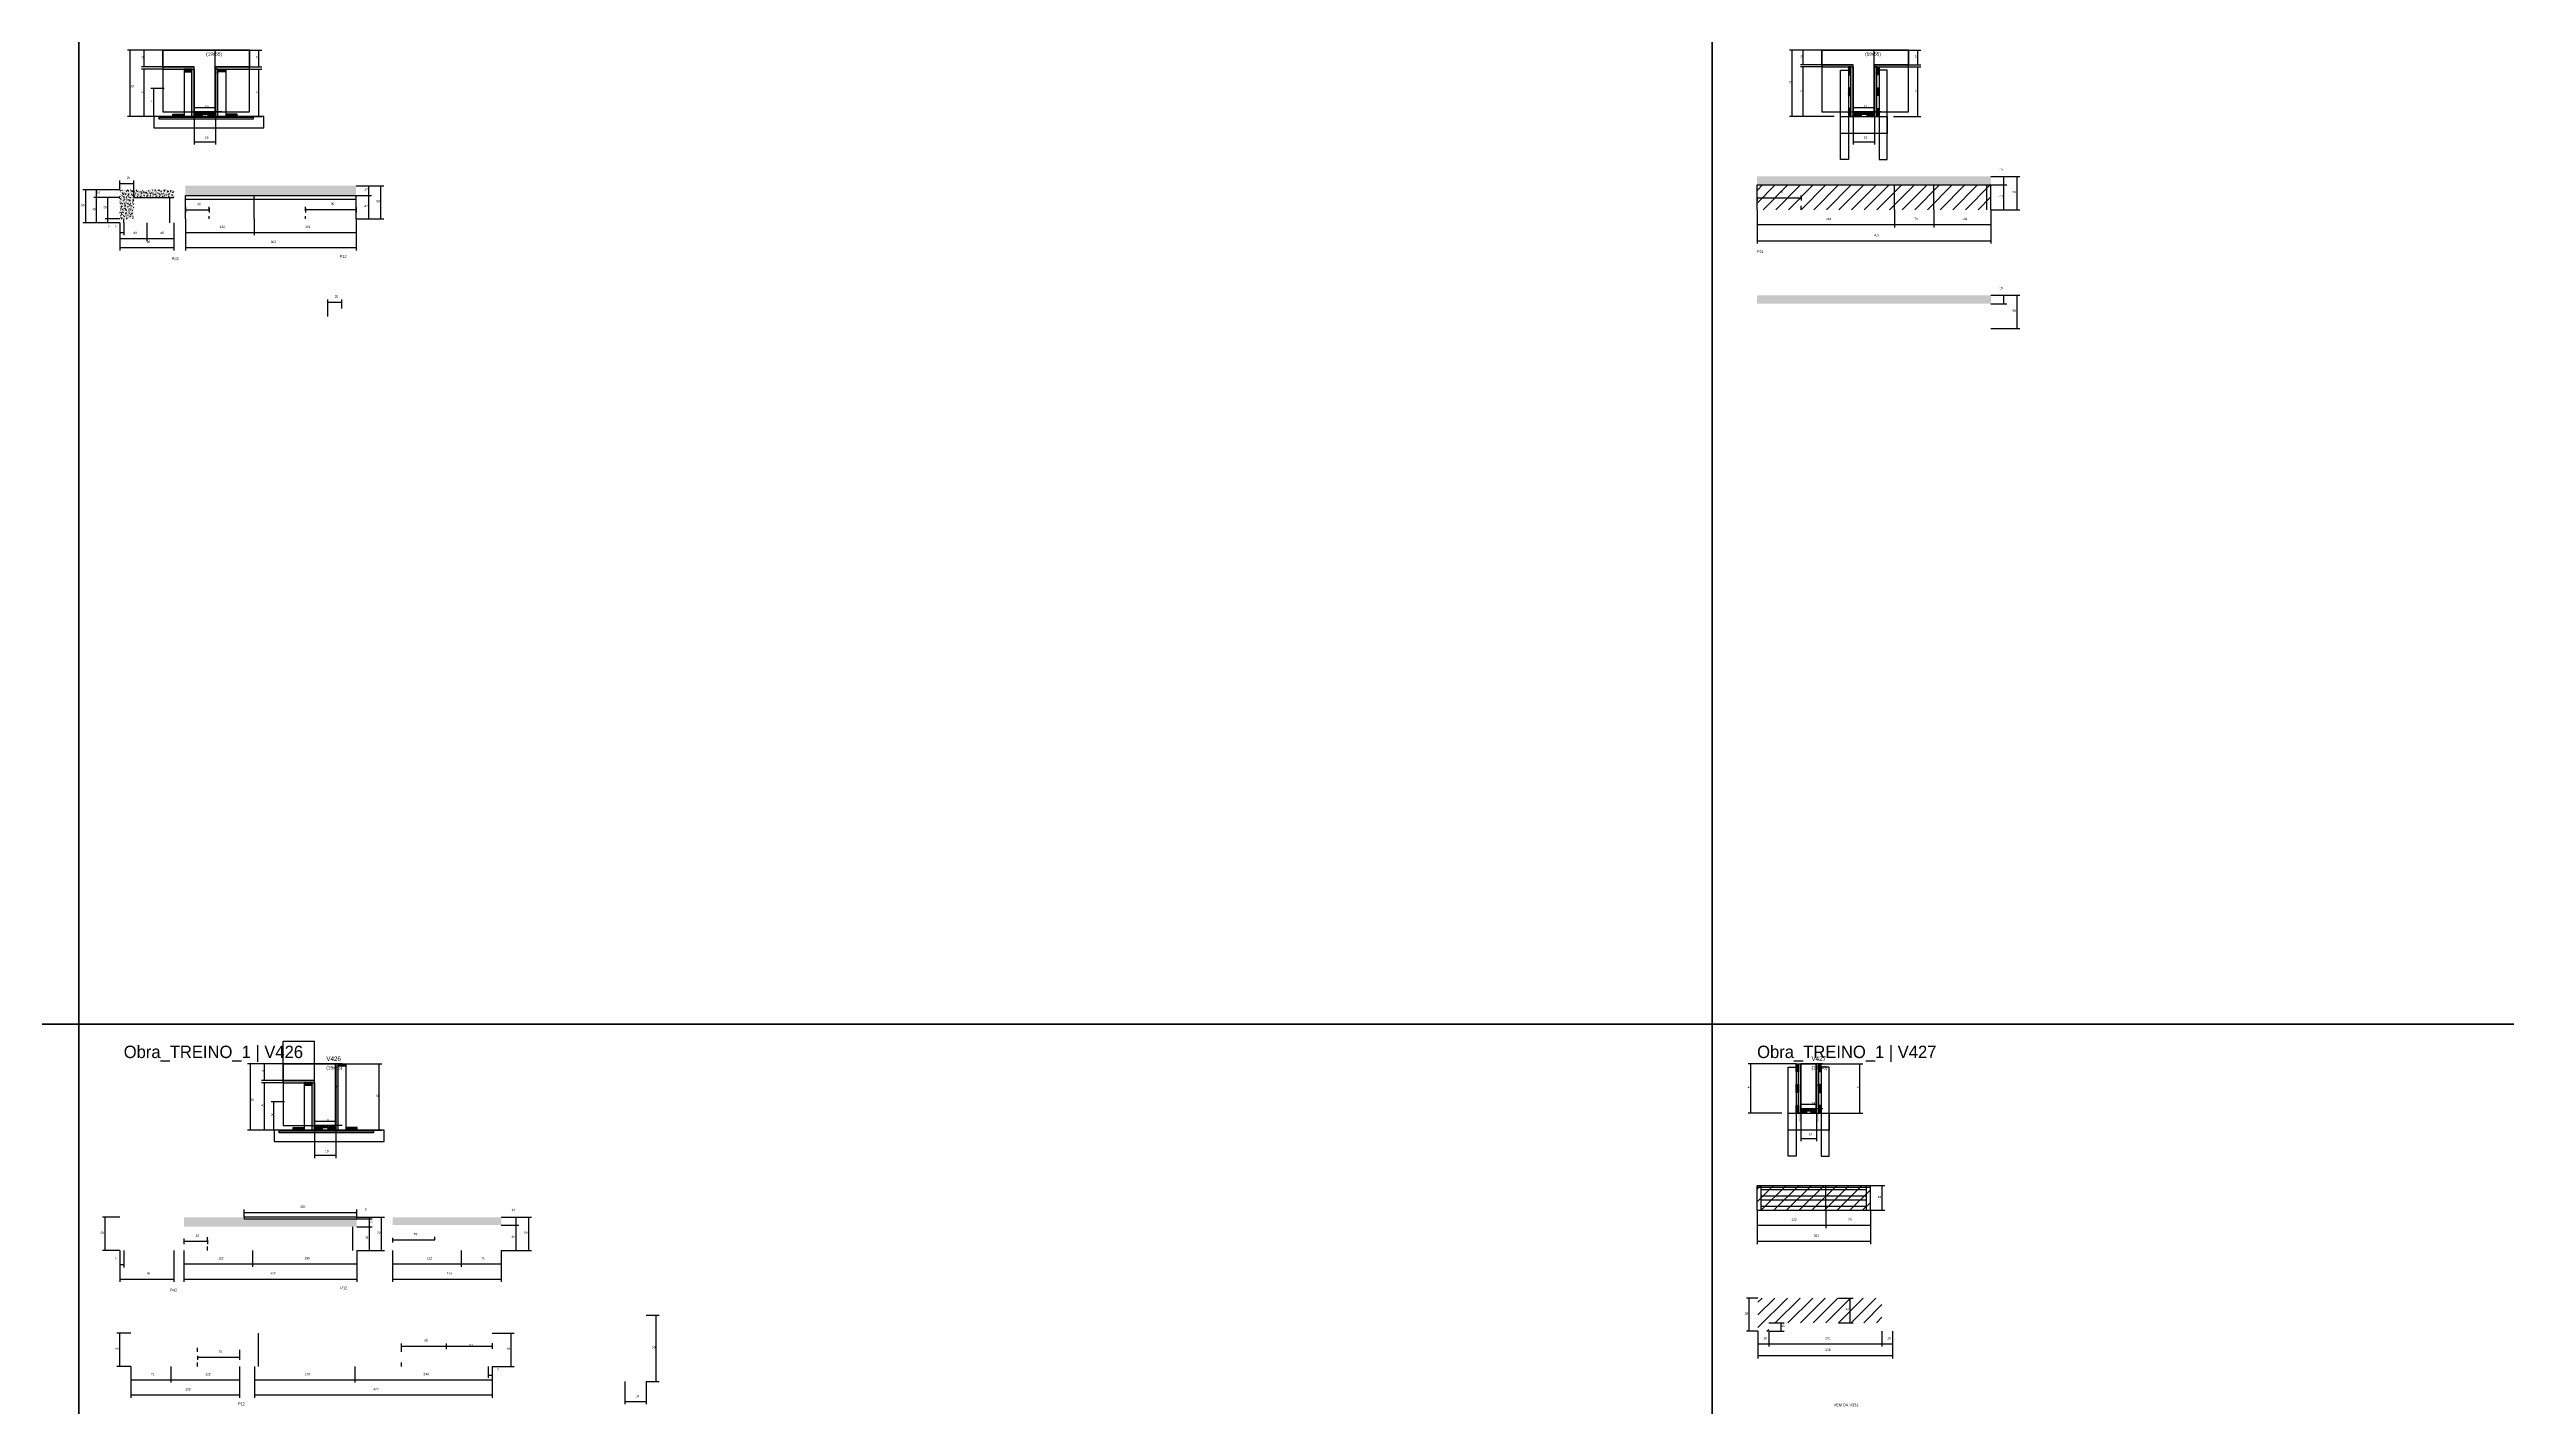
# Model space of a CAD drawing. Header units: metres. Extents: x -41 to 34800, y -36000 to 1848.
# Drawn here: x 8648 to 13011, y -7879 to -5468 of the extents above; entities that cross this region are included whole.
import ezdxf

# ---------------------------------------------------------------- set-up
doc = ezdxf.new("R2010")
doc.units = ezdxf.units.M
for name, color, linetype in [('CELL_BORDER', 8, 'Continuous'), ('CONCRETO', 251, 'Continuous'), ('COTA', 4, 'Continuous'), ('Cota Seção (2x)', 4, 'Continuous'), ('Hachura', 253, 'Continuous'), ('LABEL_ID', 3, 'Continuous'), ('Madeira', 126, 'Continuous'), ('NOMENCLATURA', 7, 'Continuous'), ('Painéis', 200, 'Continuous'), ('REAPROVEITAMENTO', 251, 'Continuous'), ('SARR_2.2x7', 40, 'Continuous'), ('SARR_3.5x7', 81, 'Continuous'), ('SCO-___-LAJ', 4, 'Continuous'), ('Texto Seção', 7, 'Continuous')]:
    doc.layers.add(name, color=color, linetype=linetype)

msp = doc.modelspace()

# ---------------------------------------------------------------- hatches: boundary and pattern name
at = {"layer": 'COTA'}
h = msp.add_hatch(dxfattribs=at)
h.set_pattern_fill('AR-CONC', scale=0.03)
h.paths.add_polyline_path([(9192.6, -5728), (9192.6, -5711), (9192.6, -5711), (8889.6, -5711), (8889.6, -5711), (8889.6, -5728), (8889.6, -5728), (9192.6, -5728)])
h = msp.add_hatch(dxfattribs=at)
h.set_pattern_fill('AR-CONC', scale=0.03)
h.paths.add_polyline_path([(12095, -5709.5), (12095, -5694.5), (12095, -5694.5), (11679.7, -5694.5), (11679.7, -5694.5), (11680, -5709.5), (11680, -5709.5), (12095, -5709.5)])
h = msp.add_hatch(dxfattribs=at)
h.set_pattern_fill('AR-CONC', scale=0.03)
h.paths.add_polyline_path([(8798, -5732), (8869, -5732), (8869, -5732), (8869, -5718), (8869, -5718), (8773, -5718), (8773, -5718), (8773, -5770), (8773, -5770), (8798, -5770), (8798, -5770), (8798, -5732)])
h = msp.add_hatch(dxfattribs=at)
h.set_pattern_fill('AR-CONC', scale=0.03)
h.paths.add_polyline_path([(12095, -5920.4), (12095, -5905.4), (12095, -5905.4), (11679.7, -5905.4), (11679.7, -5905.4), (11680, -5920.4), (11680, -5920.4), (12095, -5920.4)])
h = msp.add_hatch(dxfattribs=at)
h.set_pattern_fill('AR-CONC', scale=0.03)
h.paths.add_polyline_path([(9193.7, -7545.7), (8993.7, -7545.7), (8993.7, -7545.7), (8993.7, -7542.7), (8993.7, -7542.7), (8886.7, -7542.7), (8886.7, -7542.7), (8886.7, -7559.7), (8886.7, -7559.7), (9193.7, -7559.7), (9193.7, -7559.7), (9193.7, -7545.7)])
h = msp.add_hatch(dxfattribs=at)
h.set_pattern_fill('AR-CONC', scale=0.03)
h.paths.add_polyline_path([(9450.2, -7556.7), (9450.2, -7542.7), (9450.2, -7542.7), (9257.2, -7542.7), (9257.2, -7542.7), (9257.2, -7556.7), (9257.2, -7556.7), (9450.2, -7556.7)])
at = {"layer": 'Hachura'}
h = msp.add_hatch(color=8, dxfattribs=at)
h.dxf.hatch_style = 1
h.paths.add_polyline_path([(11850.5, -5500), (11850.5, -5496), (11850.5, -5496), (11794.9, -5496), (11794.9, -5496), (11794.9, -5500), (11794.9, -5500), (11850.5, -5500)])
h = msp.add_hatch(color=8, dxfattribs=at)
h.dxf.hatch_style = 1
h.paths.add_polyline_path([(11948.5, -5500), (11948.5, -5496), (11948.5, -5496), (11888.5, -5496), (11888.5, -5496), (11888.5, -5500), (11888.5, -5500), (11948.5, -5500)])
h = msp.add_hatch(color=8, dxfattribs=at)
h.dxf.hatch_style = 1
h.paths.add_polyline_path([(11892.5, -5498), (11888.5, -5498), (11888.5, -5498), (11888.5, -5588), (11888.5, -5588), (11892.5, -5588), (11892.5, -5588), (11892.5, -5498)])
h = msp.add_hatch(color=8, dxfattribs=at)
h.dxf.hatch_style = 1
h.paths.add_polyline_path([(8905.1, -5504), (8905.1, -5500), (8905.1, -5500), (8849.5, -5500), (8849.5, -5500), (8849.5, -5504), (8849.5, -5504), (8905.1, -5504)])
h = msp.add_hatch(dxfattribs=at)
h.set_pattern_fill('ANSI31', scale=0.5)
h.paths.add_polyline_path([(8901.1, -5508.4), (8901.1, -5504), (8901.1, -5504), (8887.1, -5504), (8887.1, -5504), (8887.1, -5508.4), (8887.1, -5508.4), (8901.1, -5508.4)])
h = msp.add_hatch(color=8, dxfattribs=at)
h.dxf.hatch_style = 1
h.paths.add_polyline_path([(8901.1, -5504), (8905.1, -5504), (8905.1, -5504), (8905.1, -5588), (8905.1, -5588), (8901.1, -5588), (8901.1, -5588), (8901.1, -5504)])
h = msp.add_hatch(color=8, dxfattribs=at)
h.dxf.hatch_style = 1
h.paths.add_polyline_path([(9003.1, -5504), (9003.1, -5500), (9003.1, -5500), (8943.1, -5500), (8943.1, -5500), (8943.1, -5504), (8943.1, -5504), (9003.1, -5504)])
h = msp.add_hatch(color=8, dxfattribs=at)
h.dxf.hatch_style = 1
h.paths.add_polyline_path([(8947.1, -5504), (8943.1, -5504), (8943.1, -5504), (8943.1, -5588), (8943.1, -5588), (8947.1, -5588), (8947.1, -5588), (8947.1, -5504)])
h = msp.add_hatch(dxfattribs=at)
h.set_pattern_fill('ANSI31', scale=0.5)
h.paths.add_polyline_path([(8947.1, -5508.4), (8947.1, -5504), (8947.1, -5504), (8961.1, -5504), (8961.1, -5504), (8961.1, -5508.4), (8961.1, -5508.4), (8947.1, -5508.4)])
h = msp.add_hatch(dxfattribs=at)
h.set_pattern_fill('ANSI31', scale=0.5)
h.paths.add_polyline_path([(11842.1, -5514), (11846.5, -5514), (11846.5, -5514), (11846.5, -5500), (11846.5, -5500), (11842.1, -5500), (11842.1, -5500), (11842.1, -5514)])
h = msp.add_hatch(dxfattribs=at)
h.set_pattern_fill('ANSI31', scale=0.5)
h.paths.add_polyline_path([(11842.1, -5551), (11846.5, -5551), (11846.5, -5551), (11846.5, -5537), (11846.5, -5537), (11842.1, -5537), (11842.1, -5537), (11842.1, -5551)])
h = msp.add_hatch(color=8, dxfattribs=at)
h.dxf.hatch_style = 1
h.paths.add_polyline_path([(11846.5, -5500), (11850.5, -5500), (11850.5, -5500), (11850.5, -5588), (11850.5, -5588), (11846.5, -5588), (11846.5, -5588), (11846.5, -5500)])
h = msp.add_hatch(dxfattribs=at)
h.set_pattern_fill('ANSI31', scale=0.5)
h.paths.add_polyline_path([(11896.9, -5514), (11892.5, -5514), (11892.5, -5514), (11892.5, -5500), (11892.5, -5500), (11896.9, -5500), (11896.9, -5500), (11896.9, -5514)])
h = msp.add_hatch(dxfattribs=at)
h.set_pattern_fill('ANSI31', scale=0.5)
h.paths.add_polyline_path([(11896.9, -5551), (11892.5, -5551), (11892.5, -5551), (11892.5, -5537), (11892.5, -5537), (11896.9, -5537), (11896.9, -5537), (11896.9, -5551)])
h = msp.add_hatch(dxfattribs=at)
h.set_pattern_fill('ANSI31', scale=0.5)
h.paths.add_polyline_path([(8867.1, -5588), (8867.1, -5583.6), (8867.1, -5583.6), (8887.1, -5583.6), (8887.1, -5583.6), (8887.1, -5588), (8887.1, -5588), (8867.1, -5588)])
h = msp.add_hatch(color=8, dxfattribs=at)
h.dxf.hatch_style = 1
h.paths.add_polyline_path([(8943.1, -5583.6), (8943.1, -5580), (8943.1, -5580), (8905.1, -5580), (8905.1, -5580), (8905.1, -5583.6), (8905.1, -5583.6), (8943.1, -5583.6)])
h = msp.add_hatch(dxfattribs=at)
h.set_pattern_fill('ANSI31', scale=0.5)
h.paths.add_polyline_path([(8905.1, -5588), (8905.1, -5583.6), (8905.1, -5583.6), (8919.1, -5583.6), (8919.1, -5583.6), (8919.1, -5588), (8919.1, -5588), (8905.1, -5588)])
h = msp.add_hatch(dxfattribs=at)
h.set_pattern_fill('ANSI31', scale=0.5)
h.paths.add_polyline_path([(8943.1, -5588), (8943.1, -5583.6), (8943.1, -5583.6), (8929.1, -5583.6), (8929.1, -5583.6), (8929.1, -5588), (8929.1, -5588), (8943.1, -5588)])
h = msp.add_hatch(dxfattribs=at)
h.set_pattern_fill('ANSI31', scale=0.5)
h.paths.add_polyline_path([(8981.1, -5588), (8981.1, -5583.6), (8981.1, -5583.6), (8961.1, -5583.6), (8961.1, -5583.6), (8961.1, -5588), (8961.1, -5588), (8981.1, -5588)])
h = msp.add_hatch(dxfattribs=at)
h.set_pattern_fill('ANSI31', scale=0.5)
h.paths.add_polyline_path([(11842.1, -5588), (11846.5, -5588), (11846.5, -5588), (11846.5, -5574), (11846.5, -5574), (11842.1, -5574), (11842.1, -5574), (11842.1, -5588)])
h = msp.add_hatch(color=8, dxfattribs=at)
h.dxf.hatch_style = 1
h.paths.add_polyline_path([(11888.5, -5583.6), (11888.5, -5580), (11888.5, -5580), (11850.5, -5580), (11850.5, -5580), (11850.5, -5583.6), (11850.5, -5583.6), (11888.5, -5583.6)])
h = msp.add_hatch(dxfattribs=at)
h.set_pattern_fill('ANSI31', scale=0.5)
h.paths.add_polyline_path([(11850.5, -5588), (11850.5, -5583.6), (11850.5, -5583.6), (11864.5, -5583.6), (11864.5, -5583.6), (11864.5, -5588), (11864.5, -5588), (11850.5, -5588)])
h = msp.add_hatch(dxfattribs=at)
h.set_pattern_fill('ANSI31', scale=0.5)
h.paths.add_polyline_path([(11888.5, -5588), (11888.5, -5583.6), (11888.5, -5583.6), (11874.5, -5583.6), (11874.5, -5583.6), (11874.5, -5588), (11874.5, -5588), (11888.5, -5588)])
h = msp.add_hatch(dxfattribs=at)
h.set_pattern_fill('ANSI31', scale=0.5)
h.paths.add_polyline_path([(11896.9, -5588), (11892.5, -5588), (11892.5, -5588), (11892.5, -5574), (11892.5, -5574), (11896.9, -5574), (11896.9, -5574), (11896.9, -5588)])
h = msp.add_hatch(color=8, dxfattribs=at)
h.dxf.hatch_style = 1
h.paths.add_polyline_path([(9160.5, -7270), (9156.5, -7270), (9156.5, -7270), (9156.5, -7388), (9156.5, -7388), (9160.5, -7388), (9160.5, -7388), (9160.5, -7270)])
h = msp.add_hatch(dxfattribs=at)
h.set_pattern_fill('ANSI31', scale=0.5)
h.paths.add_polyline_path([(9160.5, -7274.4), (9160.5, -7270), (9160.5, -7270), (9174.5, -7270), (9174.5, -7270), (9174.5, -7274.4), (9174.5, -7274.4), (9160.5, -7274.4)])
h = msp.add_hatch(dxfattribs=at)
h.set_pattern_fill('ANSI31', scale=0.5)
h.paths.add_polyline_path([(11753.5, -7284), (11749.1, -7284), (11749.1, -7284), (11749.1, -7270), (11749.1, -7270), (11753.5, -7270), (11753.5, -7270), (11753.5, -7284)])
h = msp.add_hatch(color=8, dxfattribs=at)
h.dxf.hatch_style = 1
h.paths.add_polyline_path([(11757.5, -7270), (11753.5, -7270), (11753.5, -7270), (11753.5, -7373), (11753.5, -7373), (11757.5, -7373), (11757.5, -7373), (11757.5, -7270)])
h = msp.add_hatch(color=8, dxfattribs=at)
h.dxf.hatch_style = 1
h.paths.add_polyline_path([(11789.5, -7270), (11785.5, -7270), (11785.5, -7270), (11785.5, -7373), (11785.5, -7373), (11789.5, -7373), (11789.5, -7373), (11789.5, -7270)])
h = msp.add_hatch(dxfattribs=at)
h.set_pattern_fill('ANSI31', scale=0.5)
h.paths.add_polyline_path([(11789.5, -7284), (11793.9, -7284), (11793.9, -7284), (11793.9, -7270), (11793.9, -7270), (11789.5, -7270), (11789.5, -7270), (11789.5, -7284)])
h = msp.add_hatch(color=8, dxfattribs=at)
h.dxf.hatch_style = 1
h.paths.add_polyline_path([(9118.5, -7304), (9118.5, -7300), (9118.5, -7300), (9062.9, -7300), (9062.9, -7300), (9062.9, -7304), (9062.9, -7304), (9118.5, -7304)])
h = msp.add_hatch(dxfattribs=at)
h.set_pattern_fill('ANSI31', scale=0.5)
h.paths.add_polyline_path([(9114.5, -7308.4), (9114.5, -7304), (9114.5, -7304), (9100.5, -7304), (9100.5, -7304), (9100.5, -7308.4), (9100.5, -7308.4), (9114.5, -7308.4)])
h = msp.add_hatch(color=8, dxfattribs=at)
h.dxf.hatch_style = 1
h.paths.add_polyline_path([(9114.5, -7304), (9118.5, -7304), (9118.5, -7304), (9118.5, -7388), (9118.5, -7388), (9114.5, -7388), (9114.5, -7388), (9114.5, -7304)])
h = msp.add_hatch(dxfattribs=at)
h.set_pattern_fill('ANSI31', scale=0.5)
h.paths.add_polyline_path([(11753.5, -7321), (11749.1, -7321), (11749.1, -7321), (11749.1, -7307), (11749.1, -7307), (11753.5, -7307), (11753.5, -7307), (11753.5, -7321)])
h = msp.add_hatch(dxfattribs=at)
h.set_pattern_fill('ANSI31', scale=0.5)
h.paths.add_polyline_path([(11789.5, -7321), (11793.9, -7321), (11793.9, -7321), (11793.9, -7307), (11793.9, -7307), (11789.5, -7307), (11789.5, -7307), (11789.5, -7321)])
h = msp.add_hatch(dxfattribs=at)
h.set_pattern_fill('ANSI31', scale=0.5)
h.paths.add_polyline_path([(11753.5, -7358), (11749.1, -7358), (11749.1, -7358), (11749.1, -7344), (11749.1, -7344), (11753.5, -7344), (11753.5, -7344), (11753.5, -7358)])
h = msp.add_hatch(color=8, dxfattribs=at)
h.dxf.hatch_style = 1
h.paths.add_polyline_path([(11785.5, -7353.6), (11785.5, -7350), (11785.5, -7350), (11757.5, -7350), (11757.5, -7350), (11757.5, -7353.6), (11757.5, -7353.6), (11785.5, -7353.6)])
h = msp.add_hatch(dxfattribs=at)
h.set_pattern_fill('ANSI31', scale=0.5)
h.paths.add_polyline_path([(11757.5, -7358), (11757.5, -7353.6), (11757.5, -7353.6), (11767.5, -7353.6), (11767.5, -7353.6), (11767.5, -7358), (11767.5, -7358), (11757.5, -7358)])
h = msp.add_hatch(dxfattribs=at)
h.set_pattern_fill('ANSI31', scale=0.5)
h.paths.add_polyline_path([(11785.5, -7358), (11785.5, -7353.6), (11785.5, -7353.6), (11775.5, -7353.6), (11775.5, -7353.6), (11775.5, -7358), (11775.5, -7358), (11785.5, -7358)])
h = msp.add_hatch(dxfattribs=at)
h.set_pattern_fill('ANSI31', scale=0.5)
h.paths.add_polyline_path([(11789.5, -7358), (11793.9, -7358), (11793.9, -7358), (11793.9, -7344), (11793.9, -7344), (11789.5, -7344), (11789.5, -7344), (11789.5, -7358)])
h = msp.add_hatch(dxfattribs=at)
h.set_pattern_fill('ANSI31', scale=0.5)
h.paths.add_polyline_path([(9080.5, -7388), (9080.5, -7383.6), (9080.5, -7383.6), (9100.5, -7383.6), (9100.5, -7383.6), (9100.5, -7388), (9100.5, -7388), (9080.5, -7388)])
h = msp.add_hatch(color=8, dxfattribs=at)
h.dxf.hatch_style = 1
h.paths.add_polyline_path([(9156.5, -7383.6), (9156.5, -7380), (9156.5, -7380), (9118.5, -7380), (9118.5, -7380), (9118.5, -7383.6), (9118.5, -7383.6), (9156.5, -7383.6)])
h = msp.add_hatch(dxfattribs=at)
h.set_pattern_fill('ANSI31', scale=0.5)
h.paths.add_polyline_path([(9118.5, -7388), (9118.5, -7383.6), (9118.5, -7383.6), (9132.5, -7383.6), (9132.5, -7383.6), (9132.5, -7388), (9132.5, -7388), (9118.5, -7388)])
h = msp.add_hatch(dxfattribs=at)
h.set_pattern_fill('ANSI31', scale=0.5)
h.paths.add_polyline_path([(9156.5, -7388), (9156.5, -7383.6), (9156.5, -7383.6), (9142.5, -7383.6), (9142.5, -7383.6), (9142.5, -7388), (9142.5, -7388), (9156.5, -7388)])
h = msp.add_hatch(dxfattribs=at)
h.set_pattern_fill('ANSI31', scale=0.5)
h.paths.add_polyline_path([(9194.5, -7388), (9194.5, -7383.6), (9194.5, -7383.6), (9174.5, -7383.6), (9174.5, -7383.6), (9174.5, -7388), (9174.5, -7388), (9194.5, -7388)])
at = {"layer": 'REAPROVEITAMENTO'}
h = msp.add_hatch(dxfattribs=at)
h.set_pattern_fill('ANSI31', scale=5)
h.paths.add_polyline_path([(12095, -5753.5), (12095, -5709.5), (12095, -5709.5), (11680, -5709.5), (11680, -5709.5), (11680, -5753.5), (11680, -5753.5), (12095, -5753.5)])
h = msp.add_hatch(dxfattribs=at)
h.set_pattern_fill('ANSI31', scale=5)
h.paths.add_polyline_path([(11881, -7530.3), (11881, -7486.3), (11881, -7486.3), (11680, -7486.3), (11680, -7486.3), (11680, -7530.3), (11680, -7530.3), (11881, -7530.3)])
h = msp.add_hatch(dxfattribs=at)
h.set_pattern_fill('ANSI31', scale=5)
h.paths.add_polyline_path([(11700.5, -7745.1), (11700.5, -7730.1), (11700.5, -7730.1), (11901.5, -7730.1), (11901.5, -7730.1), (11901.5, -7686.1), (11901.5, -7686.1), (11681.5, -7686.1), (11681.5, -7686.1), (11681.5, -7745.1), (11681.5, -7745.1), (11700.5, -7745.1)])

# ---------------------------------------------------------------- linework, layer by layer
at = {"layer": 'CELL_BORDER'}
for points in [[(5800, -7200), (8700, -7200), (8700, -5400), (5800, -5400)], [(8700, -7200), (11600, -7200), (11600, -5400), (8700, -5400)], [(11600, -7200), (14500, -7200), (14500, -5400), (11600, -5400)], [(5800, -9000), (8700, -9000), (8700, -7200), (5800, -7200)], [(8700, -9000), (11600, -9000), (11600, -7200), (8700, -7200)], [(11600, -9000), (14500, -9000), (14500, -7200), (11600, -7200)]]:
    msp.add_lwpolyline(points, close=True, dxfattribs=at)
at = {"layer": 'CONCRETO'}
for points in [[(8849.5, -5500), (8849.5, -5470), (9003.1, -5470), (9003.1, -5500), (8943.1, -5500), (8943.1, -5580), (8905.1, -5580), (8905.1, -5500)], [(8849.5, -5580), (9003.1, -5580), (9003.1, -5470), (8849.5, -5470)], [(11794.9, -5496), (11794.9, -5470), (11948.5, -5470), (11948.5, -5496), (11888.5, -5496), (11888.5, -5580), (11850.5, -5580), (11850.5, -5496)], [(11794.9, -5580), (11948.5, -5580), (11948.5, -5470), (11794.9, -5470)], [(9062.9, -7300), (9062.9, -7270), (9156.5, -7270), (9156.5, -7300), (9156.5, -7300), (9156.5, -7380), (9118.5, -7380), (9118.5, -7300)], [(9062.9, -7380), (9156.5, -7380), (9156.5, -7270), (9062.9, -7270)], [(11757.5, -7270), (11757.5, -7270), (11785.5, -7270), (11785.5, -7298), (11785.5, -7298), (11785.5, -7350), (11757.5, -7350), (11757.5, -7270)], [(11757.5, -7350), (11785.5, -7350), (11785.5, -7270), (11757.5, -7270)]]:
    msp.add_lwpolyline(points, close=True, dxfattribs=at)
at = {"layer": 'COTA'}
for p, q in [((8849.5, -5470), (8786.6, -5470)), ((8791.6, -5588), (8791.6, -5470)), ((8849.5, -5470), (8811.4, -5470)), ((8816.4, -5500), (8816.4, -5470)), ((9003.1, -5470), (9025, -5470)), ((9020, -5500), (9020, -5470)), ((11794.9, -5470), (11737.5, -5470)), ((11742.5, -5588), (11742.5, -5470)), ((11794.9, -5470), (11756.9, -5470)), ((11794.9, -5496), (11756.9, -5496)), ((11761.9, -5496), (11761.9, -5470)), ((11948.5, -5470), (11970.4, -5470)), ((11948.5, -5496), (11970.4, -5496)), ((11965.4, -5496), (11965.4, -5470)), ((8849.5, -5500), (8811.4, -5500)), ((8849.5, -5504), (8811.4, -5504)), ((8816.4, -5588), (8816.4, -5504)), ((8851.8, -5538.1), (8828.2, -5538.1)), ((8833.2, -5588), (8833.2, -5538.1)), ((9003.1, -5500), (9025, -5500)), ((9003.1, -5504), (9025, -5504)), ((9020, -5588), (9020, -5504)), ((11794.9, -5500), (11756.9, -5500)), ((11761.9, -5588), (11761.9, -5500)), ((11948.5, -5500), (11970.4, -5500)), ((11965.4, -5588), (11965.4, -5500)), ((8871.5, -5588), (8786.6, -5588)), ((8871.5, -5588), (8811.4, -5588)), ((8851.8, -5588), (8828.2, -5588)), ((8905.1, -5588), (8905.1, -5637.8)), ((8943.1, -5588), (8943.1, -5637.8)), ((8976.7, -5588), (9025, -5588)), ((11816.9, -5588), (11737.5, -5588)), ((11816.9, -5588), (11756.9, -5588)), ((11850.5, -5588), (11850.5, -5637.8)), ((11888.5, -5588), (11888.5, -5637.8)), ((11922.1, -5588), (11970.4, -5588)), ((8905.1, -5632.8), (8943.1, -5632.8)), ((11850.5, -5632.8), (11888.5, -5632.8)), ((9192.6, -5711), (9220, -5711)), ((9192.6, -5711), (9241.7, -5711)), ((9215, -5728), (9215, -5711)), ((9236.7, -5770), (9236.7, -5711)), ((12095, -5694.5), (12123.3, -5694.5)), ((12095, -5694.5), (12146.5, -5694.5)), ((12095, -5709.5), (12123.3, -5709.5)), ((12095, -5709.5), (12123.3, -5709.5)), ((12118.3, -5709.5), (12118.3, -5694.5)), ((12118.3, -5753.5), (12118.3, -5709.5)), ((12141.5, -5753.5), (12141.5, -5694.5)), ((9192.6, -5728), (9220, -5728)), ((9192.6, -5728), (9220, -5728)), ((9215, -5770), (9215, -5728)), ((11680, -5731.5), (11680, -5737.2)), ((11680, -5732.2), (11758, -5732.2)), ((11680, -5753.5), (11680, -5785)), ((11680, -5753.5), (11680, -5813.6)), ((11758, -5731.5), (11758, -5737.2)), ((11924, -5753.5), (11924, -5785)), ((11924, -5753.5), (11924, -5785)), ((11994, -5753.5), (11994, -5785)), ((11994, -5753.5), (11994, -5785)), ((12095, -5753.5), (12095, -5785)), ((12095, -5753.5), (12095, -5813.6)), ((12095, -5753.5), (12123.3, -5753.5)), ((12095, -5753.5), (12146.5, -5753.5)), ((8773, -5777), (8773, -5825.8)), ((8773, -5777), (8773, -5799)), ((8773, -5794), (8780, -5794)), ((8780, -5777), (8780, -5799)), ((8869, -5777), (8869, -5825.8)), ((8889.6, -5770), (8889.6, -5798.8)), ((8889.6, -5770), (8889.6, -5825.8)), ((8889.6, -5793.8), (9011.6, -5793.8)), ((9011.6, -5770), (9011.6, -5798.8)), ((9011.6, -5770), (9011.6, -5798.8)), ((9011.6, -5793.8), (9192.6, -5793.8)), ((9192.6, -5770), (9192.6, -5798.8)), ((9192.6, -5770), (9192.6, -5825.8)), ((9192.6, -5770), (9220, -5770)), ((9192.6, -5770), (9241.7, -5770)), ((11680, -5780), (11924, -5780)), ((11924, -5780), (11994, -5780)), ((11994, -5780), (12095, -5780)), ((8773, -5820.8), (8869, -5820.8)), ((8889.6, -5820.8), (9192.6, -5820.8)), ((11680, -5808.6), (12095, -5808.6)), ((12095, -5905.4), (12123.3, -5905.4)), ((12095, -5905.4), (12146.5, -5905.4)), ((12095, -5920.4), (12123.3, -5920.4)), ((12118.3, -5920.4), (12118.3, -5905.4)), ((12141.5, -5964.4), (12141.5, -5905.4)), ((12095, -5964.4), (12146.5, -5964.4)), ((9062.9, -7270), (9000, -7270)), ((9005, -7388), (9005, -7270)), ((9062.9, -7270), (9024.8, -7270)), ((9029.8, -7300), (9029.8, -7270)), ((9174.5, -7270), (9238.4, -7270)), ((9233.4, -7388), (9233.4, -7270)), ((11749.1, -7270), (11663.8, -7270)), ((11668.8, -7358), (11668.8, -7270)), ((11793.5, -7270), (11867.4, -7270)), ((11862.4, -7358), (11862.4, -7270)), ((9062.9, -7300), (9024.8, -7300)), ((9062.9, -7304), (9024.8, -7304)), ((9029.8, -7388), (9029.8, -7304)), ((9065.2, -7338), (9041.6, -7338)), ((9046.6, -7388), (9046.6, -7338)), ((11723.9, -7358), (11663.8, -7358)), ((11757.5, -7358), (11757.5, -7407.7)), ((11785.5, -7358), (11785.5, -7407.7)), ((11809.1, -7358), (11867.4, -7358)), ((9084.9, -7388), (9000, -7388)), ((9084.9, -7388), (9024.8, -7388)), ((9065.2, -7388), (9041.6, -7388)), ((9118.5, -7388), (9118.5, -7437.7)), ((9156.5, -7388), (9156.5, -7437.7)), ((9190.1, -7388), (9238.4, -7388)), ((11757.5, -7402.7), (11785.5, -7402.7)), ((9118.5, -7432.7), (9156.5, -7432.7)), ((11881, -7486.3), (11906.9, -7486.3)), ((11901.9, -7530.3), (11901.9, -7486.3)), ((8993.7, -7542.7), (8993.7, -7529.1)), ((8993.7, -7534.1), (9193.7, -7534.1)), ((9193.7, -7542.7), (9193.7, -7529.1)), ((9193.7, -7542.7), (9242.8, -7542.7)), ((9193.7, -7545.7), (9221.2, -7545.7)), ((9216.2, -7559.7), (9216.2, -7545.7)), ((9237.8, -7601.7), (9237.8, -7542.7)), ((11680, -7530.3), (11680, -7561.8)), ((11680, -7530.3), (11680, -7590.4)), ((11802, -7530.3), (11802, -7561.8)), ((11802, -7530.3), (11802, -7561.8)), ((11881, -7530.3), (11881, -7561.8)), ((11881, -7530.3), (11881, -7590.4)), ((11881, -7530.3), (11906.9, -7530.3)), ((9193.7, -7559.7), (9221.2, -7559.7)), ((9193.7, -7559.7), (9221.2, -7559.7)), ((9216.2, -7601.7), (9216.2, -7559.7)), ((11680, -7556.8), (11802, -7556.8)), ((11680, -7585.4), (11881, -7585.4)), ((11802, -7556.8), (11881, -7556.8)), ((8773, -7601.7), (8773, -7657.5)), ((8773, -7601.7), (8773, -7631.7)), ((8773, -7626.7), (8780, -7626.7)), ((8780, -7601.7), (8780, -7631.7)), ((8869, -7601.7), (8869, -7657.5)), ((8886.7, -7601.7), (8886.7, -7630.5)), ((8886.7, -7601.7), (8886.7, -7657.5)), ((8886.7, -7625.5), (9008.7, -7625.5)), ((9008.7, -7601.7), (9008.7, -7630.5)), ((9008.7, -7601.7), (9008.7, -7630.5)), ((9008.7, -7625.5), (9193.7, -7625.5)), ((9193.7, -7601.7), (9193.7, -7630.5)), ((9193.7, -7601.7), (9193.7, -7657.5)), ((9193.7, -7601.7), (9221.2, -7601.7)), ((9193.7, -7601.7), (9242.8, -7601.7)), ((9257.2, -7601.7), (9257.2, -7630.5)), ((9257.2, -7601.7), (9257.2, -7657.5)), ((9257.2, -7625.5), (9379.2, -7625.5)), ((9379.2, -7601.7), (9379.2, -7630.5)), ((9379.2, -7601.7), (9379.2, -7630.5)), ((9379.2, -7625.5), (9450.2, -7625.5)), ((9450.2, -7601.7), (9450.2, -7630.5)), ((9450.2, -7601.7), (9450.2, -7657.5)), ((8773, -7652.5), (8869, -7652.5)), ((8886.7, -7652.5), (9193.7, -7652.5)), ((9257.2, -7652.5), (9450.2, -7652.5)), ((9707.4, -7716.5), (9730.4, -7716.5)), ((9725.4, -7834.5), (9725.4, -7716.5)), ((11681.5, -7745.1), (11681.5, -7793.4)), ((11920.5, -7745.1), (11920.5, -7793.4)), ((8792.8, -7807.5), (8792.8, -7836.3)), ((8792.8, -7807.5), (8792.8, -7863.3)), ((8863.8, -7807.5), (8863.8, -7836.3)), ((8863.8, -7807.5), (8863.8, -7836.3)), ((8985.8, -7807.5), (8985.8, -7836.3)), ((8985.8, -7807.5), (8985.8, -7863.3)), ((9012.2, -7807.5), (9012.2, -7836.3)), ((9012.2, -7807.5), (9012.2, -7863.3)), ((9190.2, -7807.5), (9190.2, -7836.3)), ((9190.2, -7807.5), (9190.2, -7836.3)), ((9427.2, -7807.5), (9427.2, -7828.1)), ((9434.2, -7807.5), (9434.2, -7836.3)), ((9434.2, -7807.5), (9434.2, -7863.3)), ((9434.2, -7807.5), (9434.2, -7828.1)), ((11681.5, -7788.4), (11920.5, -7788.4)), ((8792.8, -7831.3), (8863.8, -7831.3)), ((8863.8, -7831.3), (8985.8, -7831.3)), ((9012.2, -7831.3), (9190.2, -7831.3)), ((9190.2, -7831.3), (9434.2, -7831.3)), ((9427.2, -7823.1), (9434.2, -7823.1)), ((9669.5, -7834.5), (9669.5, -7874.7)), ((9707.4, -7834.5), (9707.4, -7874.7)), ((9707.4, -7834.5), (9730.4, -7834.5)), ((8792.8, -7858.3), (8985.8, -7858.3)), ((9012.2, -7858.3), (9434.2, -7858.3)), ((9669.5, -7869.7), (9707.4, -7869.7))]:
    msp.add_line(p, q, dxfattribs=at)
at = {"layer": 'Cota Seção (2x)'}
for p, q in [((8954.1, -5470), (8937.6, -5470)), ((8942.6, -5580), (8942.6, -5470)), ((11899.5, -5470), (11883, -5470)), ((11888, -5580), (11888, -5470)), ((8905.1, -5588), (8905.1, -5567)), ((8905.1, -5572), (8943.1, -5572)), ((8954.1, -5580), (8937.6, -5580)), ((8943.1, -5588), (8943.1, -5567)), ((11850.5, -5588), (11850.5, -5567)), ((11850.5, -5572), (11888.5, -5572)), ((11899.5, -5580), (11883, -5580)), ((11888.5, -5588), (11888.5, -5567)), ((8773, -5718), (8773, -5701.8)), ((8773, -5706.8), (8798, -5706.8)), ((8798, -5732), (8798, -5701.8)), ((8773, -5718), (8707.4, -5718)), ((8712.4, -5777), (8712.4, -5718)), ((8773, -5718), (8726.8, -5718)), ((8773, -5732), (8726.8, -5732)), ((8773, -5732), (8726.8, -5732)), ((8731.8, -5732), (8731.8, -5718)), ((8731.8, -5777), (8731.8, -5732)), ((8773, -5732), (8746.8, -5732)), ((8751.8, -5770), (8751.8, -5732)), ((8889.6, -5749), (8889.6, -5758.7)), ((8889.6, -5753.7), (8931.6, -5753.7)), ((8931.6, -5751), (8931.6, -5758.7)), ((9102.6, -5751), (9102.6, -5758.2)), ((9102.6, -5753.2), (9192.6, -5753.2)), ((9192.6, -5749), (9192.6, -5758.2)), ((8773, -5777), (8707.4, -5777)), ((8773, -5777), (8726.8, -5777)), ((8773, -5770), (8746.8, -5770)), ((8773, -5770), (8746.8, -5770)), ((8773, -5777), (8746.8, -5777)), ((8751.8, -5777), (8751.8, -5770)), ((8773, -5777), (8773, -5809.5)), ((8821, -5777), (8821, -5809.5)), ((8821, -5777), (8821, -5809.5)), ((8869, -5777), (8869, -5809.5)), ((8773, -5804.5), (8821, -5804.5)), ((8821, -5804.5), (8869, -5804.5)), ((9142.1, -5942.9), (9142.1, -5912.7)), ((9142.1, -5917.7), (9167.1, -5917.7)), ((9167.1, -5928.9), (9167.1, -5912.7)), ((9167.5, -7270), (9151, -7270)), ((9156, -7380), (9156, -7270)), ((11796.5, -7270), (11780, -7270)), ((11785, -7350), (11785, -7270)), ((9118.5, -7388), (9118.5, -7367)), ((9118.5, -7372), (9156.5, -7372)), ((9156.5, -7388), (9156.5, -7367)), ((11757.5, -7358), (11757.5, -7337)), ((11757.5, -7342), (11785.5, -7342)), ((11796.5, -7350), (11780, -7350)), ((11785.5, -7358), (11785.5, -7337)), ((9167.5, -7380), (9151, -7380)), ((8773, -7542.7), (8742, -7542.7)), ((8747, -7601.7), (8747, -7542.7)), ((9193.7, -7542.7), (9221.2, -7542.7)), ((9193.7, -7545.7), (9221.2, -7545.7)), ((9216.2, -7545.7), (9216.2, -7542.7)), ((9450.2, -7542.7), (9481.6, -7542.7)), ((9450.2, -7542.7), (9504.1, -7542.7)), ((9476.6, -7556.7), (9476.6, -7542.7)), ((9499.1, -7601.7), (9499.1, -7542.7)), ((8886.7, -7580.7), (8886.7, -7590.3)), ((8886.7, -7585.3), (8928.7, -7585.3)), ((8928.7, -7582.7), (8928.7, -7590.3)), ((9257.2, -7579.2), (9257.2, -7587.7)), ((9257.2, -7582.7), (9332.2, -7582.7)), ((9332.2, -7582.7), (9332.2, -7577.7)), ((9450.2, -7556.7), (9481.6, -7556.7)), ((9450.2, -7556.7), (9481.6, -7556.7)), ((9476.6, -7601.7), (9476.6, -7556.7)), ((8773, -7601.7), (8742, -7601.7)), ((9450.2, -7601.7), (9481.6, -7601.7)), ((9450.2, -7601.7), (9504.1, -7601.7)), ((11681.5, -7686.1), (11661.1, -7686.1)), ((11666.1, -7745.1), (11666.1, -7686.1)), ((11824.5, -7686.1), (11850.4, -7686.1)), ((11845.4, -7730.1), (11845.4, -7686.1)), ((8792.8, -7748.5), (8767.8, -7748.5)), ((8772.8, -7807.5), (8772.8, -7748.5)), ((9273.2, -7777), (9273.2, -7766.6)), ((9353.2, -7777), (9353.2, -7766.6)), ((9353.2, -7777), (9353.2, -7766.6)), ((9434.2, -7748.5), (9473.1, -7748.5)), ((9434.2, -7766.5), (9434.2, -7776.6)), ((9468.1, -7807.5), (9468.1, -7748.5)), ((11681.5, -7745.1), (11661.1, -7745.1)), ((11681.5, -7745.1), (11681.5, -7772.4)), ((11700.5, -7730.1), (11727.8, -7730.1)), ((11700.5, -7745.1), (11700.5, -7772.4)), ((11700.5, -7745.1), (11700.5, -7772.4)), ((11700.5, -7745.1), (11727.8, -7745.1)), ((11722.8, -7745.1), (11722.8, -7730.1)), ((11824.5, -7730.1), (11850.4, -7730.1)), ((11901.5, -7745.1), (11901.5, -7772.4)), ((11901.5, -7745.1), (11901.5, -7772.4)), ((11920.5, -7745.1), (11920.5, -7772.4)), ((8792.8, -7807.5), (8767.8, -7807.5)), ((8910.8, -7788.5), (8910.8, -7796.1)), ((8910.8, -7791.1), (8985.8, -7791.1)), ((8985.8, -7778), (8985.8, -7796.1)), ((9273.2, -7771.6), (9353.2, -7771.6)), ((9353.2, -7771.6), (9434.2, -7771.6)), ((9434.2, -7807.5), (9473.1, -7807.5)), ((11681.5, -7767.4), (11700.5, -7767.4)), ((11700.5, -7767.4), (11901.5, -7767.4)), ((11901.5, -7767.4), (11920.5, -7767.4))]:
    msp.add_line(p, q, dxfattribs=at)
at = {"layer": 'Madeira'}
for points in [[(8901.1, -5508.4), (8901.1, -5504), (8887.1, -5504), (8887.1, -5508.4)], [(8901.1, -5504), (8887.1, -5504), (8887.1, -5588), (8901.1, -5588)], [(8947.1, -5508.4), (8947.1, -5504), (8961.1, -5504), (8961.1, -5508.4)], [(8947.1, -5504), (8961.1, -5504), (8961.1, -5588), (8947.1, -5588)], [(11842.1, -5514), (11846.5, -5514), (11846.5, -5500), (11842.1, -5500)], [(11842.1, -5551), (11846.5, -5551), (11846.5, -5537), (11842.1, -5537)], [(11896.9, -5514), (11892.5, -5514), (11892.5, -5500), (11896.9, -5500)], [(11896.9, -5551), (11892.5, -5551), (11892.5, -5537), (11896.9, -5537)], [(8867.1, -5588), (8867.1, -5583.6), (8887.1, -5583.6), (8887.1, -5588)], [(8905.1, -5588), (8905.1, -5583.6), (8919.1, -5583.6), (8919.1, -5588)], [(8943.1, -5588), (8943.1, -5583.6), (8929.1, -5583.6), (8929.1, -5588)], [(8981.1, -5588), (8981.1, -5583.6), (8961.1, -5583.6), (8961.1, -5588)], [(11842.1, -5588), (11846.5, -5588), (11846.5, -5574), (11842.1, -5574)], [(11850.5, -5588), (11850.5, -5583.6), (11864.5, -5583.6), (11864.5, -5588)], [(11888.5, -5588), (11888.5, -5583.6), (11874.5, -5583.6), (11874.5, -5588)], [(11896.9, -5588), (11892.5, -5588), (11892.5, -5574), (11896.9, -5574)], [(8833.6, -5608), (9028.8, -5608), (9028.8, -5588), (8833.6, -5588)], [(9160.5, -7274.4), (9160.5, -7270), (9174.5, -7270), (9174.5, -7274.4)], [(9160.5, -7270), (9174.5, -7270), (9174.5, -7388), (9160.5, -7388)], [(11753.5, -7284), (11749.1, -7284), (11749.1, -7270), (11753.5, -7270)], [(11789.5, -7284), (11793.9, -7284), (11793.9, -7270), (11789.5, -7270)], [(9114.5, -7308.4), (9114.5, -7304), (9100.5, -7304), (9100.5, -7308.4)], [(9114.5, -7304), (9100.5, -7304), (9100.5, -7388), (9114.5, -7388)], [(11753.5, -7321), (11749.1, -7321), (11749.1, -7307), (11753.5, -7307)], [(11789.5, -7321), (11793.9, -7321), (11793.9, -7307), (11789.5, -7307)], [(11753.5, -7358), (11749.1, -7358), (11749.1, -7344), (11753.5, -7344)], [(11757.5, -7358), (11757.5, -7353.6), (11767.5, -7353.6), (11767.5, -7358)], [(11785.5, -7358), (11785.5, -7353.6), (11775.5, -7353.6), (11775.5, -7358)], [(11789.5, -7358), (11793.9, -7358), (11793.9, -7344), (11789.5, -7344)], [(9047, -7408), (9242.2, -7408), (9242.2, -7388), (9047, -7388)], [(9080.5, -7388), (9080.5, -7383.6), (9100.5, -7383.6), (9100.5, -7388)], [(9118.5, -7388), (9118.5, -7383.6), (9132.5, -7383.6), (9132.5, -7388)], [(9156.5, -7388), (9156.5, -7383.6), (9142.5, -7383.6), (9142.5, -7388)], [(9194.5, -7388), (9194.5, -7383.6), (9174.5, -7383.6), (9174.5, -7388)]]:
    msp.add_lwpolyline(points, close=True, dxfattribs=at)
at = {"layer": 'Painéis'}
for p, q in [((11794.9, -5496), (11850.5, -5496)), ((11794.9, -5500), (11794.9, -5496)), ((11850.5, -5500), (11850.5, -5496)), ((11888.5, -5496), (11948.5, -5496)), ((11888.5, -5500), (11888.5, -5496)), ((11948.5, -5500), (11948.5, -5496)), ((8849.5, -5500), (8905.1, -5500)), ((8905.1, -5504), (8905.1, -5500)), ((8905.1, -5588), (8905.1, -5504)), ((8943.1, -5500), (9003.1, -5500)), ((8943.1, -5504), (8943.1, -5500)), ((8943.1, -5588), (8943.1, -5504)), ((9003.1, -5504), (9003.1, -5500)), ((11850.5, -5588), (11850.5, -5500)), ((11888.5, -5588), (11888.5, -5500)), ((8905.1, -5580), (8943.1, -5580)), ((8905.1, -5583.6), (8905.1, -5580)), ((8943.1, -5583.6), (8943.1, -5580)), ((11850.5, -5580), (11888.5, -5580)), ((11850.5, -5583.6), (11850.5, -5580)), ((11888.5, -5583.6), (11888.5, -5580)), ((11680, -5709.5), (12095, -5709.5)), ((11680, -5753.5), (11680, -5709.5)), ((11924, -5753.5), (11924, -5709.5)), ((11994, -5753.5), (11994, -5709.5)), ((12095, -5753.5), (12095, -5709.5)), ((8798, -5732), (8869, -5732)), ((8889.6, -5728), (9192.6, -5728)), ((8889.6, -5770), (8889.6, -5728)), ((9011.6, -5770), (9011.6, -5728)), ((9192.6, -5770), (9192.6, -5728)), ((9062.9, -7230), (9118.4, -7230)), ((9062.9, -7300), (9062.9, -7230)), ((9118.4, -7300), (9118.4, -7230)), ((11757.5, -7358), (11757.5, -7270)), ((11785.5, -7358), (11785.5, -7270)), ((9062.9, -7300), (9118.5, -7300)), ((9062.9, -7304), (9062.9, -7300)), ((9062.9, -7300), (9118.4, -7300)), ((9118.5, -7304), (9118.5, -7300)), ((9118.5, -7388), (9118.5, -7304)), ((11757.5, -7350), (11785.5, -7350)), ((11757.5, -7353.6), (11757.5, -7350)), ((11785.5, -7353.6), (11785.5, -7350)), ((11680, -7486.3), (11881, -7486.3)), ((11680, -7530.3), (11680, -7486.3)), ((11680, -7489.3), (11802, -7489.3)), ((11680, -7530.3), (11680, -7489.3)), ((11802, -7530.3), (11802, -7486.3)), ((11802, -7530.3), (11802, -7489.3)), ((11802, -7489.3), (11881, -7489.3)), ((11802, -7530.3), (11802, -7489.3)), ((11881, -7530.3), (11881, -7486.3)), ((11881, -7530.3), (11881, -7489.3)), ((11680, -7530.3), (11881, -7530.3)), ((11680, -7530.3), (11802, -7530.3)), ((11802, -7530.3), (11881, -7530.3))]:
    msp.add_line(p, q, dxfattribs=at)
for points in [[(11850.5, -5500), (11850.5, -5496), (11794.9, -5496), (11794.9, -5500)], [(11948.5, -5500), (11948.5, -5496), (11888.5, -5496), (11888.5, -5500)], [(8905.1, -5504), (8905.1, -5500), (8849.5, -5500), (8849.5, -5504)], [(8901.1, -5504), (8905.1, -5504), (8905.1, -5588), (8901.1, -5588)], [(9003.1, -5504), (9003.1, -5500), (8943.1, -5500), (8943.1, -5504)], [(8947.1, -5504), (8943.1, -5504), (8943.1, -5588), (8947.1, -5588)], [(11846.5, -5500), (11850.5, -5500), (11850.5, -5588), (11846.5, -5588)], [(11892.5, -5500), (11888.5, -5500), (11888.5, -5588), (11892.5, -5588)], [(8943.1, -5583.6), (8943.1, -5580), (8905.1, -5580), (8905.1, -5583.6)], [(11888.5, -5583.6), (11888.5, -5580), (11850.5, -5580), (11850.5, -5583.6)], [(9160.5, -7270), (9156.5, -7270), (9156.5, -7388), (9160.5, -7388)], [(11753.5, -7270), (11757.5, -7270), (11757.5, -7358), (11753.5, -7358)], [(11789.5, -7270), (11785.5, -7270), (11785.5, -7358), (11789.5, -7358)], [(9118.5, -7304), (9118.5, -7300), (9062.9, -7300), (9062.9, -7304)], [(9114.5, -7304), (9118.5, -7304), (9118.5, -7388), (9114.5, -7388)], [(11785.5, -7353.6), (11785.5, -7350), (11757.5, -7350), (11757.5, -7353.6)], [(9156.5, -7383.6), (9156.5, -7380), (9118.5, -7380), (9118.5, -7383.6)], [(9193.7, -7542.7), (8993.7, -7542.7), (8993.7, -7545.7), (9193.7, -7545.7)]]:
    msp.add_lwpolyline(points, close=True, dxfattribs=at)
at = {"layer": 'SARR_2.2x7'}
for p, q in [((12088, -5753.5), (12088, -5709.5)), ((8862, -5777), (8862, -5732)), ((8889.6, -5735), (9011.6, -5735)), ((8931.6, -5755.4), (8931.6, -5748.4)), ((9011.6, -5735), (9192.6, -5735)), ((9102.6, -5755.4), (9102.7, -5748.4)), ((11758, -5735), (11758, -5728)), ((11758, -5753.5), (11758, -5746.5)), ((8780, -5777), (8780, -5770)), ((8931.6, -5770), (8931.6, -5765)), ((9102.6, -5770), (9102.6, -5765)), ((11687, -7530.3), (11687, -7486.3)), ((11687, -7493.3), (11802, -7493.3)), ((11687, -7504.8), (11802, -7504.8)), ((11802, -7493.3), (11874.1, -7493.3)), ((11802, -7504.8), (11874.1, -7504.8)), ((11874.1, -7530.3), (11874.1, -7486.3)), ((11687, -7511.8), (11802, -7511.8)), ((11687, -7523.3), (11802, -7523.3)), ((11802, -7511.8), (11874.1, -7511.8)), ((11802, -7523.3), (11874.1, -7523.3)), ((8928.7, -7585.2), (8928.7, -7578.2)), ((9186.7, -7601.7), (9186.7, -7559.7)), ((8928.7, -7601.7), (8928.7, -7594.7)), ((9019.2, -7807.5), (9019.2, -7748.5)), ((8910.8, -7781.5), (8910.8, -7774.5)), ((8910.8, -7807.5), (8910.8, -7800.5)), ((9273.2, -7781.5), (9273.2, -7774.5)), ((9273.2, -7807.5), (9273.2, -7800.5))]:
    msp.add_line(p, q, dxfattribs=at)
at = {"layer": 'SARR_3.5x7'}
for points in [[(11828.1, -5506), (11842.1, -5506), (11842.1, -5664.5), (11828.1, -5664.5)], [(11910.9, -5506), (11896.9, -5506), (11896.9, -5664.5), (11910.9, -5664.5)], [(11828.1, -5588), (11910.9, -5588), (11910.9, -5618.1), (11828.1, -5618.1)], [(11735.1, -7276), (11749.1, -7276), (11749.1, -7434.5), (11735.1, -7434.5)], [(11807.9, -7276), (11793.9, -7276), (11793.9, -7434.5), (11807.9, -7434.5)], [(11735.1, -7358), (11807.9, -7358), (11807.9, -7388.1), (11735.1, -7388.1)]]:
    msp.add_lwpolyline(points, close=True, dxfattribs=at)
at = {"layer": 'SCO-___-LAJ'}
for points in [[(8842.6, -5589.4), (9010, -5589.4), (9010, -5592.6), (8842.6, -5592.6)], [(9056, -7389.3), (9223.3, -7389.3), (9223.3, -7392.5), (9056, -7392.5)]]:
    msp.add_lwpolyline(points, close=True, dxfattribs=at)

# ---------------------------------------------------------------- texts
at = {"layer": 'COTA'}
for s, p in [('15', (8810.9, -5485)), ('15', (9014.5, -5485)), ('13', (11756.4, -5483)), ('13', (11959.9, -5483)), ('59', (8791.6, -5536)), ('59', (11737, -5529)), ('44', (11756.4, -5544)), ('44', (11959.9, -5544)), ('42', (8810.9, -5546)), ('25', (8827.7, -5563.1)), ('42', (9014.5, -5546)), ('19', (8924.1, -5627.3)), ('19', (11869.5, -5627.3)), ('17', (9207, -5719.5)), ('15', (12110.2, -5683.8)), ('42', (9207, -5749)), ('59', (9228.5, -5740.5)), ('78', (11719, -5724.1)), ('44', (12110.3, -5731.5)), ('59', (12133.3, -5724)), ('7', (8764.2, -5785.9)), ('122', (8950.6, -5785.8)), ('181', (9102.1, -5785.7)), ('244', (11802, -5772)), ('415', (11887.5, -5800.5)), ('70', (11959, -5771.9)), ('101', (12044.5, -5771.9)), ('96', (8821, -5812.7)), ('303', (9041.1, -5812.6)), ('15', (12110.2, -5894.7)), ('59', (12133.3, -5934.9)), ('15', (9024.3, -7285)), ('59', (9227.9, -7329)), ('44', (11663.3, -7314)), ('44', (11856.9, -7314)), ('59', (9005, -7336)), ('42', (9024.3, -7346)), ('25', (9041.1, -7363)), ('14', (11771.5, -7397.2)), ('19', (9137.5, -7427.2)), ('44', (11893.9, -7508.3)), ('200', (9093.7, -7526)), ('14', (9216.2, -7552.7)), ('122', (11741, -7548.8)), ('79', (11841.5, -7548.7)), ('42', (9208.1, -7580.7)), ('59', (9229.6, -7572.2)), ('201', (11780.5, -7577.3)), ('7', (8764.1, -7618.7)), ('122', (8947.7, -7617.4)), ('185', (9101.2, -7617.4)), ('122', (9318.2, -7617.4)), ('71', (9414.7, -7617.4)), ('96', (8821, -7644.3)), ('307', (9040.2, -7644.2)), ('193', (9353.7, -7644.2)), ('59', (9717.9, -7775.5)), ('239', (11801, -7780.1)), ('71', (8828.3, -7823.2)), ('193', (8889.3, -7850)), ('122', (8924.8, -7823.2)), ('178', (9101.2, -7823.2)), ('422', (9223.2, -7850.2)), ('244', (9312.2, -7823.2)), ('7', (9443.1, -7815)), ('19', (9688.4, -7862.2))]:
    msp.add_text(s, height=4, dxfattribs=at).set_placement(p)
at = {"layer": 'Cota Seção (2x)'}
for s, p in [('55', (8942.6, -5512)), ('55', (11888, -5512)), ('19', (8924.1, -5572)), ('19', (11869.5, -5572)), ('25', (8785.5, -5698.7)), ('59', (8704.3, -5747.5)), ('45', (8723.7, -5754.5)), ('14', (8731.8, -5725)), ('38', (8743.6, -5751)), ('42', (8910.6, -5745.6)), ('90', (9147.6, -5745)), ('7', (8751.8, -5785.9)), ('48', (8797, -5796.4)), ('48', (8845, -5796.4)), ('25', (9154.6, -5909.6)), ('55', (9156, -7312)), ('40', (11785, -7310)), ('19', (9137.5, -7372)), ('14', (11776.5, -7342)), ('3', (9207.9, -7530.5)), ('14', (9468.6, -7531.6)), ('59', (8738.9, -7572.2)), ('42', (8907.7, -7577.3)), ('75', (9294.7, -7574.6)), ('45', (9468.5, -7579.2)), ('59', (9491, -7572.2)), ('59', (11657.9, -7715.6)), ('44', (11837.3, -7708.1)), ('80', (9313.2, -7763.4)), ('19', (11691, -7759.4)), ('15', (11722.8, -7737.6)), ('201', (11801, -7759.3)), ('19', (11911, -7759.4)), ('59', (8764.7, -7778)), ('75', (8948.3, -7783)), ('81', (9393.7, -7771.6)), ('59', (9460, -7778))]:
    msp.add_text(s, height=4, dxfattribs=at).set_placement(p)
at = {"layer": 'LABEL_ID'}
for s, p in [('Obra_TREINO_1 | V426', (8780, -7260)), ('Obra_TREINO_1 | V427', (11680, -7260))]:
    msp.add_text(s, height=22, dxfattribs=at).set_placement(p)
at = {"layer": 'NOMENCLATURA'}
for s, p in [('P43', (8864.9, -5843.1)), ('P12', (9163.4, -5839)), ('P21', (11679.9, -5830.5)), ('P43', (8862.1, -7674.7)), ('P12', (9164.5, -7670.7)), ('P12', (8983, -7876.5))]:
    msp.add_text(s, height=5, dxfattribs=at).set_placement(p)
at = {"layer": 'Texto Seção'}
for s, height, p in [('(19x55)', 6, (8926.3, -5480)), ('(19x55)', 6, (11871.7, -5480)), ('V426', 8, (9139.7, -7265)), ('(19x55)', 6, (9139.7, -7280)), ('V427', 8, (11776.5, -7265)), ('(14x40)', 6, (11776.5, -7280)), ('VEM DA V331', 5, (11815.6, -7878.6))]:
    msp.add_text(s, height=height, dxfattribs=at).set_placement(p)

doc.saveas('drawing.dxf')
